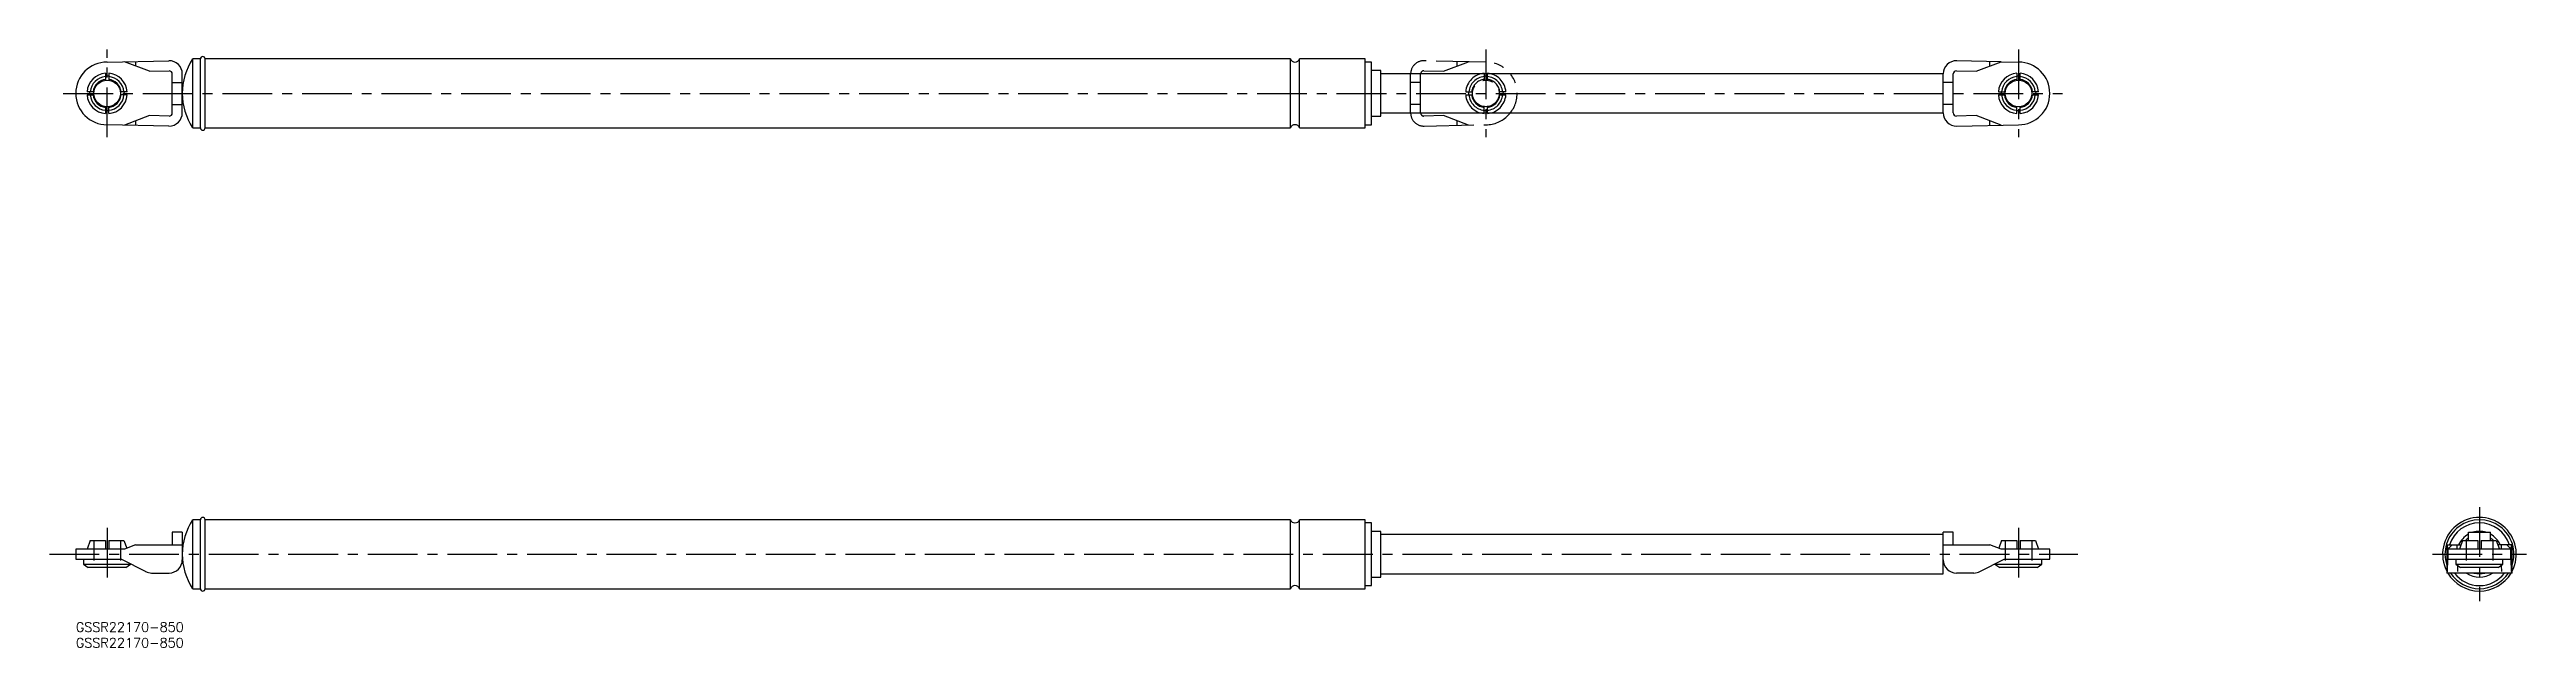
# Model space of a CAD drawing. Extents: x -8 to 782, y -8 to 183.
import ezdxf

# ---------------------------------------------------------------- set-up
doc = ezdxf.new("R2010")
doc.units = 0
doc.header["$LTSCALE"] = 0.5
for name, pattern in [('CENTER', [50.8, 31.75, -6.35, 6.35, -6.35]), ('DASHED', [19.05, 12.7, -6.35]), ('PHANTOM', [63.5, 31.75, -6.35, 6.35, -6.35, 6.35, -6.35])]:
    doc.linetypes.add(name, pattern=pattern)
for name, color, linetype in [('MSM_CENTER', 1, 'CENTER'), ('MSM_CONTINUOUS', 7, 'CONTINUOUS'), ('MSM_DASHED', 4, 'DASHED'), ('MSM_IMAGINARY', 6, 'PHANTOM'), ('MSM_PART_NUMBER', 7, 'CONTINUOUS')]:
    doc.layers.add(name, color=color, linetype=linetype)
doc.styles.get("Standard").update_dxf_attribs({"font": 'txt.shx', "height": 3, "bigfont": 'bigfont.shx'})

# ---------------------------------------------------------------- blocks, each defined once
blk = doc.blocks.new('*U21')
at = {"layer": 'MSM_PART_NUMBER'}
blk.add_text('GSSR22170-850', height=3, dxfattribs=at).set_placement((0, -3))
blk = doc.blocks.new('*U22')
at = {"layer": 'MSM_PART_NUMBER'}
blk.add_text('GSSR22170-850', height=3, dxfattribs=at).set_placement((0, -8))

msp = doc.modelspace()

# ---------------------------------------------------------------- linework, layer by layer
at = {"layer": 'MSM_CENTER'}
for p, q in [((10, 154.8), (10, 182.8)), ((450, 182.8), (450, 154.8)), ((620, 182.8), (620, 154.8)), ((-4, 168.8), (634, 168.8)), ((767.12, 36.75), (767.12, 6.75)), ((10, 30.15), (10, 13.55)), ((620, 30.15), (620, 13.55)), ((-8.38, 21.75), (638.99, 21.75)), ((752.12, 21.75), (782.12, 21.75))]:
    msp.add_line(p, q, dxfattribs=at)
at = {"layer": 'MSM_CONTINUOUS'}
for p, q in [((9.5, 175.22), (9.5, 173.02)), ((10, 178.8), (29.71, 179.21)), ((10.5, 175.22), (10.5, 173.02)), ((23.5, 175.88), (15.5, 178.91)), ((19.09, 178.99), (19.09, 177.55)), ((23.5, 175.88), (29.78, 176.01)), ((30.8, 162.58), (30.8, 175.01)), ((34, 162.58), (34, 175.01)), ((39.75, 179.8), (37.3, 179.8)), ((37.3, 157.8), (37.3, 179.8)), ((39.75, 157.8), (39.75, 179.8)), ((41.25, 157.8), (41.25, 179.8)), ((387.67, 179.8), (41.25, 179.8)), ((387.67, 157.8), (387.67, 179.8)), ((411.5, 179.8), (390.5, 179.8)), ((390.5, 157.8), (390.5, 179.8)), ((411.5, 157.8), (411.5, 179.8)), ((413.5, 178.8), (411.5, 178.8)), ((413.5, 158.8), (413.5, 178.8)), ((416.5, 176.1), (413.5, 176.1)), ((416.5, 161.5), (416.5, 176.1)), ((596, 175.05), (416.5, 175.05)), ((596, 162.58), (596, 175.01)), ((599.2, 162.58), (599.2, 175.01)), ((600.22, 176.01), (606.5, 175.88)), ((614.5, 178.91), (600.29, 179.21)), ((606.5, 175.88), (614.5, 178.91)), ((610.91, 177.55), (610.91, 178.99)), ((614.5, 178.91), (620, 178.8)), ((619.5, 175.22), (619.5, 173.02)), ((620.5, 173.02), (620.5, 175.22)), ((5.78, 169.3), (3.58, 169.3)), ((3.58, 168.3), (5.78, 168.3)), ((4.5, 168.8), (4.52, 169.3)), ((4.52, 168.3), (4.5, 168.8)), ((16.42, 169.3), (14.22, 169.3)), ((16.42, 168.3), (14.22, 168.3)), ((30.8, 172.3), (34, 172.3)), ((599.2, 172.3), (596, 172.3)), ((613.58, 169.3), (615.78, 169.3)), ((613.58, 168.3), (615.78, 168.3)), ((626.42, 169.3), (624.22, 169.3)), ((624.22, 168.3), (626.42, 168.3)), ((625.48, 169.3), (625.5, 168.8)), ((625.5, 168.8), (625.48, 168.3)), ((9.5, 164.58), (9.5, 162.38)), ((29.71, 158.39), (10, 158.8)), ((10.5, 162.38), (10.5, 164.58)), ((23.5, 161.72), (15.5, 158.68)), ((19.09, 160.04), (19.09, 158.61)), ((29.78, 161.59), (23.5, 161.72)), ((30.8, 165.3), (34, 165.3)), ((411.5, 158.8), (413.5, 158.8)), ((413.5, 161.5), (416.5, 161.5)), ((416.5, 162.55), (596, 162.55)), ((599.2, 165.3), (596, 165.3)), ((606.5, 161.72), (600.22, 161.59)), ((600.29, 158.39), (620, 158.8)), ((614.5, 158.68), (606.5, 161.72)), ((610.91, 158.61), (610.91, 160.04)), ((619.5, 162.38), (619.5, 164.58)), ((620.5, 162.38), (620.5, 164.58)), ((37.3, 157.8), (39.75, 157.8)), ((41.25, 157.8), (387.67, 157.8)), ((390.5, 157.8), (411.5, 157.8)), ((39.75, 32.75), (37.3, 32.75)), ((37.3, 10.75), (37.3, 32.75)), ((39.75, 10.75), (39.75, 32.75)), ((387.67, 32.75), (41.25, 32.75)), ((41.25, 10.75), (41.25, 32.75)), ((387.67, 10.75), (387.67, 32.75)), ((411.5, 32.75), (390.5, 32.75)), ((390.5, 10.75), (390.5, 32.75)), ((411.5, 10.75), (411.5, 32.75)), ((413.5, 31.75), (411.5, 31.75)), ((413.5, 11.75), (413.5, 31.75)), ((4.62, 26.15), (3.58, 23.35)), ((4.62, 26.15), (9.5, 26.15)), ((9.5, 26.15), (9.5, 23.35)), ((10.5, 26.15), (15.38, 26.15)), ((10.5, 26.15), (10.5, 23.35)), ((15.38, 26.15), (16.3, 23.66)), ((19.09, 24.75), (15.5, 23.35)), ((19.09, 24.75), (34, 24.75)), ((34, 28.75), (30.8, 28.75)), ((30.8, 28.75), (30.8, 24.75)), ((34, 28.75), (34, 19.95)), ((416.5, 29.05), (413.5, 29.05)), ((416.5, 14.45), (416.5, 29.05)), ((596, 28), (416.5, 28)), ((596, 15.5), (596, 28.75)), ((599.2, 28.75), (596, 28.75)), ((596, 24.75), (610.91, 24.75)), ((599.2, 24.75), (599.2, 28.75)), ((614.5, 23.35), (610.91, 24.75)), ((614.62, 26.15), (613.7, 23.66)), ((614.62, 26.15), (619.5, 26.15)), ((619.5, 26.15), (619.5, 23.35)), ((620.5, 26.15), (625.38, 26.15)), ((620.5, 26.15), (620.5, 23.35)), ((625.38, 26.15), (626.42, 23.35)), ((756.71, 24.75), (756.71, 15.75)), ((756.71, 24.75), (761.22, 24.75)), ((757.01, 23.35), (756.93, 24.75)), ((758.37, 24.75), (757.01, 23.35)), ((760.04, 23.35), (760.04, 24.75)), ((761.75, 26.15), (760.7, 23.35)), ((761.75, 26.15), (766.62, 26.15)), ((763.62, 26.15), (763.62, 28.75)), ((763.62, 28.75), (770.62, 28.75)), ((766.62, 26.15), (766.62, 23.35)), ((767.62, 26.15), (772.5, 26.15)), ((767.62, 26.15), (767.62, 23.35)), ((770.62, 26.15), (770.62, 28.75)), ((772.5, 26.15), (773.54, 23.35)), ((777.53, 24.75), (773.02, 24.75)), ((774.2, 23.35), (774.2, 24.75)), ((775.88, 24.75), (777.24, 23.35)), ((777.24, 23.35), (777.31, 24.75)), ((777.53, 15.75), (777.53, 24.75)), ((0, 23.35), (0, 20.15)), ((15.5, 23.35), (0, 23.35)), ((0, 20.15), (14.54, 20.15)), ((2.5, 20.15), (2.5, 18.55)), ((2.5, 18.55), (4, 17.55)), ((2.5, 18.55), (17.5, 18.55)), ((16, 17.55), (4, 17.55)), ((14.54, 20.15), (22.3, 16.21)), ((16, 17.55), (17.5, 18.55)), ((17.5, 18.55), (17.5, 18.65)), ((607.7, 16.21), (615.46, 20.15)), ((612.5, 18.65), (612.5, 18.55)), ((612.5, 18.55), (614, 17.55)), ((612.5, 18.55), (627.5, 18.55)), ((626, 17.55), (614, 17.55)), ((630, 23.35), (614.5, 23.35)), ((615.46, 20.15), (630, 20.15)), ((626, 17.55), (627.5, 18.55)), ((627.5, 18.55), (627.5, 20.15)), ((630, 20.15), (630, 23.35)), ((756.87, 16.21), (757.03, 20.15)), ((777.24, 23.35), (757.01, 23.35)), ((757.03, 20.15), (777.22, 20.15)), ((757.12, 20.15), (757.12, 23.35)), ((759.62, 20.15), (759.62, 18.55)), ((759.62, 18.55), (761.12, 17.55)), ((759.62, 18.55), (774.62, 18.55)), ((760.15, 18.2), (760.07, 16.21)), ((773.12, 17.55), (761.12, 17.55)), ((773.12, 17.55), (774.62, 18.55)), ((774.1, 18.2), (774.18, 16.21)), ((774.62, 18.55), (774.62, 20.15)), ((777.12, 20.15), (777.12, 23.35)), ((777.38, 16.21), (777.22, 20.15)), ((24.2, 15.75), (29.8, 15.75)), ((37.3, 10.75), (39.75, 10.75)), ((41.25, 10.75), (387.67, 10.75)), ((390.5, 10.75), (411.5, 10.75)), ((411.5, 11.75), (413.5, 11.75)), ((413.5, 14.45), (416.5, 14.45)), ((416.5, 15.5), (596, 15.5)), ((605.8, 15.75), (600.2, 15.75)), ((777.53, 15.75), (756.71, 15.75))]:
    msp.add_line(p, q, dxfattribs=at)
for points in [[(756.83, 15.75, 0), (756.83, 15.75, 0), (756.83, 15.75, 0), (756.83, 15.75, 0), (756.83, 15.75, 0), (756.83, 15.75, 0), (756.83, 15.75, 0), (756.83, 15.75, 0), (756.83, 15.75, 0), (756.83, 15.75, 0), (756.83, 15.75, 0), (756.83, 15.75, 0), (756.83, 15.75, 0), (756.83, 15.75, 0), (756.83, 15.76, 0), (756.83, 15.76, 0), (756.83, 15.76, 0), (756.83, 15.76, 0), (756.83, 15.76, 0), (756.83, 15.76, 0), (756.83, 15.76, 0), (756.83, 15.76, 0), (756.83, 15.76, 0), (756.83, 15.77, 0), (756.83, 15.77, 0), (756.83, 15.77, 0), (756.83, 15.77, 0), (756.84, 15.77, 0), (756.84, 15.77, 0), (756.84, 15.77, 0), (756.84, 15.78, 0), (756.84, 15.78, 0), (756.84, 15.78, 0), (756.84, 15.78, 0), (756.84, 15.78, 0), (756.84, 15.78, 0), (756.84, 15.79, 0), (756.84, 15.79, 0), (756.84, 15.79, 0), (756.84, 15.79, 0), (756.84, 15.8, 0), (756.84, 15.8, 0), (756.84, 15.8, 0), (756.84, 15.8, 0), (756.84, 15.8, 0), (756.84, 15.81, 0), (756.84, 15.81, 0), (756.84, 15.81, 0), (756.84, 15.82, 0), (756.84, 15.82, 0), (756.84, 15.82, 0), (756.84, 15.82, 0), (756.84, 15.83, 0), (756.84, 15.83, 0), (756.84, 15.83, 0), (756.84, 15.84, 0), (756.84, 15.84, 0), (756.84, 15.84, 0), (756.85, 15.85, 0), (756.85, 15.85, 0), (756.85, 15.85, 0), (756.85, 15.86, 0), (756.85, 15.86, 0), (756.85, 15.86, 0), (756.85, 15.87, 0), (756.85, 15.87, 0), (756.85, 15.87, 0), (756.85, 15.88, 0), (756.85, 15.88, 0), (756.85, 15.88, 0), (756.85, 15.89, 0), (756.85, 15.89, 0), (756.85, 15.9, 0), (756.85, 15.9, 0), (756.85, 15.9, 0), (756.85, 15.91, 0), (756.85, 15.91, 0), (756.85, 15.92, 0), (756.85, 15.92, 0), (756.85, 15.93, 0), (756.85, 15.93, 0), (756.85, 15.93, 0), (756.85, 15.94, 0), (756.85, 15.94, 0), (756.85, 15.95, 0), (756.85, 15.95, 0), (756.85, 15.96, 0), (756.85, 15.96, 0), (756.85, 15.97, 0), (756.85, 15.97, 0), (756.86, 15.98, 0), (756.86, 15.98, 0), (756.86, 15.99, 0), (756.86, 15.99, 0), (756.86, 16, 0), (756.86, 16, 0), (756.86, 16.01, 0), (756.86, 16.01, 0), (756.86, 16.02, 0), (756.86, 16.03, 0), (756.86, 16.03, 0), (756.86, 16.04, 0), (756.86, 16.04, 0), (756.86, 16.05, 0), (756.86, 16.05, 0), (756.86, 16.06, 0), (756.86, 16.07, 0), (756.86, 16.07, 0), (756.86, 16.08, 0), (756.86, 16.08, 0), (756.86, 16.09, 0), (756.86, 16.09, 0), (756.86, 16.1, 0), (756.86, 16.11, 0), (756.86, 16.11, 0), (756.86, 16.12, 0), (756.86, 16.13, 0), (756.86, 16.13, 0), (756.86, 16.14, 0), (756.86, 16.15, 0), (756.86, 16.15, 0), (756.86, 16.16, 0), (756.86, 16.17, 0), (756.86, 16.17, 0), (756.87, 16.18, 0), (756.87, 16.19, 0), (756.87, 16.19, 0), (756.87, 16.2, 0), (756.87, 16.21, 0)], [(777.38, 16.21, 0), (777.38, 16.2, 0), (777.38, 16.19, 0), (777.38, 16.19, 0), (777.38, 16.18, 0), (777.38, 16.17, 0), (777.38, 16.17, 0), (777.38, 16.16, 0), (777.38, 16.15, 0), (777.38, 16.15, 0), (777.38, 16.14, 0), (777.38, 16.13, 0), (777.38, 16.13, 0), (777.38, 16.12, 0), (777.38, 16.11, 0), (777.38, 16.11, 0), (777.38, 16.1, 0), (777.38, 16.09, 0), (777.38, 16.09, 0), (777.38, 16.08, 0), (777.38, 16.08, 0), (777.38, 16.07, 0), (777.38, 16.07, 0), (777.38, 16.06, 0), (777.38, 16.05, 0), (777.38, 16.05, 0), (777.39, 16.04, 0), (777.39, 16.04, 0), (777.39, 16.03, 0), (777.39, 16.03, 0), (777.39, 16.02, 0), (777.39, 16.01, 0), (777.39, 16.01, 0), (777.39, 16, 0), (777.39, 16, 0), (777.39, 15.99, 0), (777.39, 15.99, 0), (777.39, 15.98, 0), (777.39, 15.98, 0), (777.39, 15.97, 0), (777.39, 15.97, 0), (777.39, 15.96, 0), (777.39, 15.96, 0), (777.39, 15.95, 0), (777.39, 15.95, 0), (777.39, 15.94, 0), (777.39, 15.94, 0), (777.39, 15.93, 0), (777.39, 15.93, 0), (777.39, 15.93, 0), (777.39, 15.92, 0), (777.39, 15.92, 0), (777.39, 15.91, 0), (777.39, 15.91, 0), (777.39, 15.9, 0), (777.39, 15.9, 0), (777.39, 15.9, 0), (777.39, 15.89, 0), (777.39, 15.89, 0), (777.4, 15.88, 0), (777.4, 15.88, 0), (777.4, 15.88, 0), (777.4, 15.87, 0), (777.4, 15.87, 0), (777.4, 15.87, 0), (777.4, 15.86, 0), (777.4, 15.86, 0), (777.4, 15.86, 0), (777.4, 15.85, 0), (777.4, 15.85, 0), (777.4, 15.85, 0), (777.4, 15.84, 0), (777.4, 15.84, 0), (777.4, 15.84, 0), (777.4, 15.83, 0), (777.4, 15.83, 0), (777.4, 15.83, 0), (777.4, 15.82, 0), (777.4, 15.82, 0), (777.4, 15.82, 0), (777.4, 15.82, 0), (777.4, 15.81, 0), (777.4, 15.81, 0), (777.4, 15.81, 0), (777.4, 15.8, 0), (777.4, 15.8, 0), (777.4, 15.8, 0), (777.4, 15.8, 0), (777.4, 15.8, 0), (777.4, 15.79, 0), (777.41, 15.79, 0), (777.41, 15.79, 0), (777.41, 15.79, 0), (777.41, 15.78, 0), (777.41, 15.78, 0), (777.41, 15.78, 0), (777.41, 15.78, 0), (777.41, 15.78, 0), (777.41, 15.78, 0), (777.41, 15.77, 0), (777.41, 15.77, 0), (777.41, 15.77, 0), (777.41, 15.77, 0), (777.41, 15.77, 0), (777.41, 15.77, 0), (777.41, 15.77, 0), (777.41, 15.76, 0), (777.41, 15.76, 0), (777.41, 15.76, 0), (777.41, 15.76, 0), (777.41, 15.76, 0), (777.41, 15.76, 0), (777.41, 15.76, 0), (777.41, 15.76, 0), (777.41, 15.76, 0), (777.41, 15.75, 0), (777.41, 15.75, 0), (777.41, 15.75, 0), (777.41, 15.75, 0), (777.41, 15.75, 0), (777.41, 15.75, 0), (777.42, 15.75, 0), (777.42, 15.75, 0), (777.42, 15.75, 0), (777.42, 15.75, 0), (777.42, 15.75, 0), (777.42, 15.75, 0), (777.42, 15.75, 0), (777.42, 15.75, 0)]]:
    msp.add_polyline3d(points, dxfattribs=at)
for centre in [(10, 168.8), (620, 168.8)]:
    msp.add_circle(centre, 4.25, dxfattribs=at)
for centre, radius, start, end in [((10, 168.8), 10, 90, 270), ((10, 168.8), 6.44, 94.45407, 175.54593), ((10, 168.8), 5.4, 95.31277, 174.68723), ((10, 168.8), 5.5, 84.78409, 95.21591), ((10, 168.8), 6.44, 4.45407, 85.54593), ((10, 168.8), 5.4, 5.31277, 84.68723), ((29.8, 175.01), 4.2, 0, 91.19349), ((29.8, 175.01), 1, 0, 91.19349), ((54, 168.8), 20, 146.63299, 213.36701), ((40.5, 179.8), 0.75, 0, 180), ((389.09, 180.3), 1.5, 199.47122, 340.52878), ((600.2, 175.01), 4.2, 88.80651, 180), ((600.2, 175.01), 1, 88.80651, 180), ((620, 168.8), 6.44, 94.45407, 175.54593), ((620, 168.8), 5.4, 95.31277, 174.68723), ((620, 168.8), 5.5, 84.78409, 95.21591), ((620, 168.8), 10, 270, 90), ((620, 168.8), 6.44, 4.45407, 85.54593), ((620, 168.8), 5.4, 5.31277, 84.68723), ((10, 168.8), 6.44, 184.45407, 265.54593), ((10, 168.8), 5.4, 185.31277, 264.68723), ((10, 168.8), 4.5, 96.37937, 173.62063), ((10, 168.8), 4.5, 186.37937, 263.62063), ((10, 168.8), 4.5, 6.37937, 83.62063), ((10, 168.8), 6.44, 274.45407, 355.54593), ((10, 168.8), 5.4, 275.31277, 354.68723), ((10, 168.8), 4.5, 276.37937, 353.62063), ((10.09, 168.8), 5.41, 354.71195, 5.30829), ((620, 168.8), 6.44, 184.45407, 265.54593), ((619.91, 168.8), 5.41, 174.71195, 185.30829), ((620, 168.8), 5.4, 185.31277, 264.68723), ((620, 168.8), 4.5, 96.37937, 173.62063), ((620, 168.8), 4.5, 186.37937, 263.62063), ((620, 168.8), 4.5, 6.37937, 83.62063), ((620, 168.8), 4.5, 276.37937, 353.62063), ((620, 168.8), 5.4, 275.31277, 354.68723), ((620, 168.8), 6.44, 274.45407, 355.54593), ((10, 168.8), 5.5, 264.78409, 275.21591), ((29.8, 162.58), 4.2, 268.80651, 0), ((29.8, 162.58), 1, 268.80651, 0), ((389.09, 157.3), 1.5, 19.47122, 160.52878), ((600.2, 162.58), 4.2, 180, 271.19349), ((600.2, 162.58), 1, 180, 271.19349), ((620, 168.8), 5.5, 264.78409, 275.21591), ((40.5, 157.8), 0.75, 180, 0), ((54, 21.75), 20, 146.63299, 213.36701), ((40.5, 32.75), 0.75, 0, 180), ((389.09, 33.25), 1.5, 199.47122, 340.52878), ((767.12, 21.75), 11.75, 332.38628, 207.6137), ((767.12, 21.75), 11, 341.17491, 198.82509), ((767.12, 21.75), 10, 17.4576, 162.5424), ((767.12, 21.75), 7.3, 118.64962, 155.73491), ((767.12, 21.75), 6.25, 124.0558, 135.25119), ((767.12, 21.75), 7.3, 73.51703, 106.48297), ((767.12, 21.75), 7.3, 24.26509, 61.35038), ((767.12, 21.75), 6.25, 44.74881, 55.9442), ((24.2, 19.95), 4.2, 243.03406, 270), ((29.8, 19.95), 4.2, 270, 0), ((600.2, 19.95), 4.2, 180, 270), ((605.8, 19.95), 4.2, 270, 296.96594), ((40.5, 10.75), 0.75, 180, 0), ((389.09, 10.25), 1.5, 19.47122, 160.52878), ((767.12, 21.75), 11.75, 210.70636, 329.29364), ((767.12, 21.75), 11, 213.05573, 326.94427), ((767.12, 21.75), 10, 216.8699, 323.1301), ((767.12, 21.75), 7.3, 235.27724, 304.72276), ((767.12, 21.75), 6.25, 253.7398, 286.2602)]:
    msp.add_arc(centre, radius, start, end, dxfattribs=at)
at = {"layer": 'MSM_DASHED'}
for p, q in [((5.75, 26.15), (5.75, 17.55)), ((14.25, 26.15), (14.25, 17.55)), ((615.75, 26.15), (615.75, 17.55)), ((624.25, 26.15), (624.25, 17.55)), ((762.87, 26.15), (762.87, 17.55)), ((771.37, 26.15), (771.37, 17.55))]:
    msp.add_line(p, q, dxfattribs=at)
at = {"layer": 'MSM_IMAGINARY'}
for p, q in [((426, 162.58), (426, 175.01)), ((429.2, 162.58), (429.2, 175.01)), ((430.22, 176.01), (436.5, 175.88)), ((450, 178.8), (430.29, 179.21)), ((436.5, 175.88), (444.5, 178.91)), ((440.91, 177.55), (440.91, 178.99)), ((449.5, 175.22), (449.5, 173.02)), ((450.5, 173.02), (450.5, 175.22)), ((429.2, 172.3), (426, 172.3)), ((443.58, 169.3), (445.78, 169.3)), ((443.58, 168.3), (445.78, 168.3)), ((456.42, 169.3), (454.22, 169.3)), ((454.22, 168.3), (456.42, 168.3)), ((455.48, 169.3), (455.5, 168.8)), ((455.5, 168.8), (455.48, 168.3)), ((429.2, 165.3), (426, 165.3)), ((436.5, 161.72), (430.22, 161.59)), ((430.29, 158.39), (450, 158.8)), ((444.5, 158.68), (436.5, 161.72)), ((440.91, 158.61), (440.91, 160.04)), ((449.5, 162.38), (449.5, 164.58)), ((450.5, 162.38), (450.5, 164.58))]:
    msp.add_line(p, q, dxfattribs=at)
msp.add_circle((450, 168.8), 4.25, dxfattribs=at)
for centre, radius, start, end in [((430.2, 175.01), 4.2, 88.80651, 180), ((430.2, 175.01), 1, 88.80651, 180), ((450, 168.8), 6.44, 94.45407, 175.54593), ((450, 168.8), 5.4, 95.31277, 174.68723), ((450, 168.8), 5.5, 84.78409, 95.21591), ((450, 168.8), 10, 270, 90), ((450, 168.8), 6.44, 4.45407, 85.54593), ((450, 168.8), 5.4, 5.31277, 84.68723), ((450, 168.8), 6.44, 184.45407, 265.54593), ((449.91, 168.8), 5.41, 174.71195, 185.30829), ((450, 168.8), 5.4, 185.31277, 264.68723), ((450, 168.8), 4.5, 96.37937, 173.62063), ((450, 168.8), 4.5, 186.37937, 263.62063), ((450, 168.8), 4.5, 6.37937, 83.62063), ((450, 168.8), 4.5, 276.37937, 353.62063), ((450, 168.8), 5.4, 275.31277, 354.68723), ((450, 168.8), 6.44, 274.45407, 355.54593), ((430.2, 162.58), 4.2, 180, 271.19349), ((430.2, 162.58), 1, 180, 271.19349), ((450, 168.8), 5.5, 264.78409, 275.21591)]:
    msp.add_arc(centre, radius, start, end, dxfattribs=at)

# ---------------------------------------------------------------- block references
at = {"layer": 'MSM_CONTINUOUS'}
for name in ['*U21', '*U22']:
    msp.add_blockref(name, (0, 0), dxfattribs=at)

doc.saveas('drawing.dxf')
